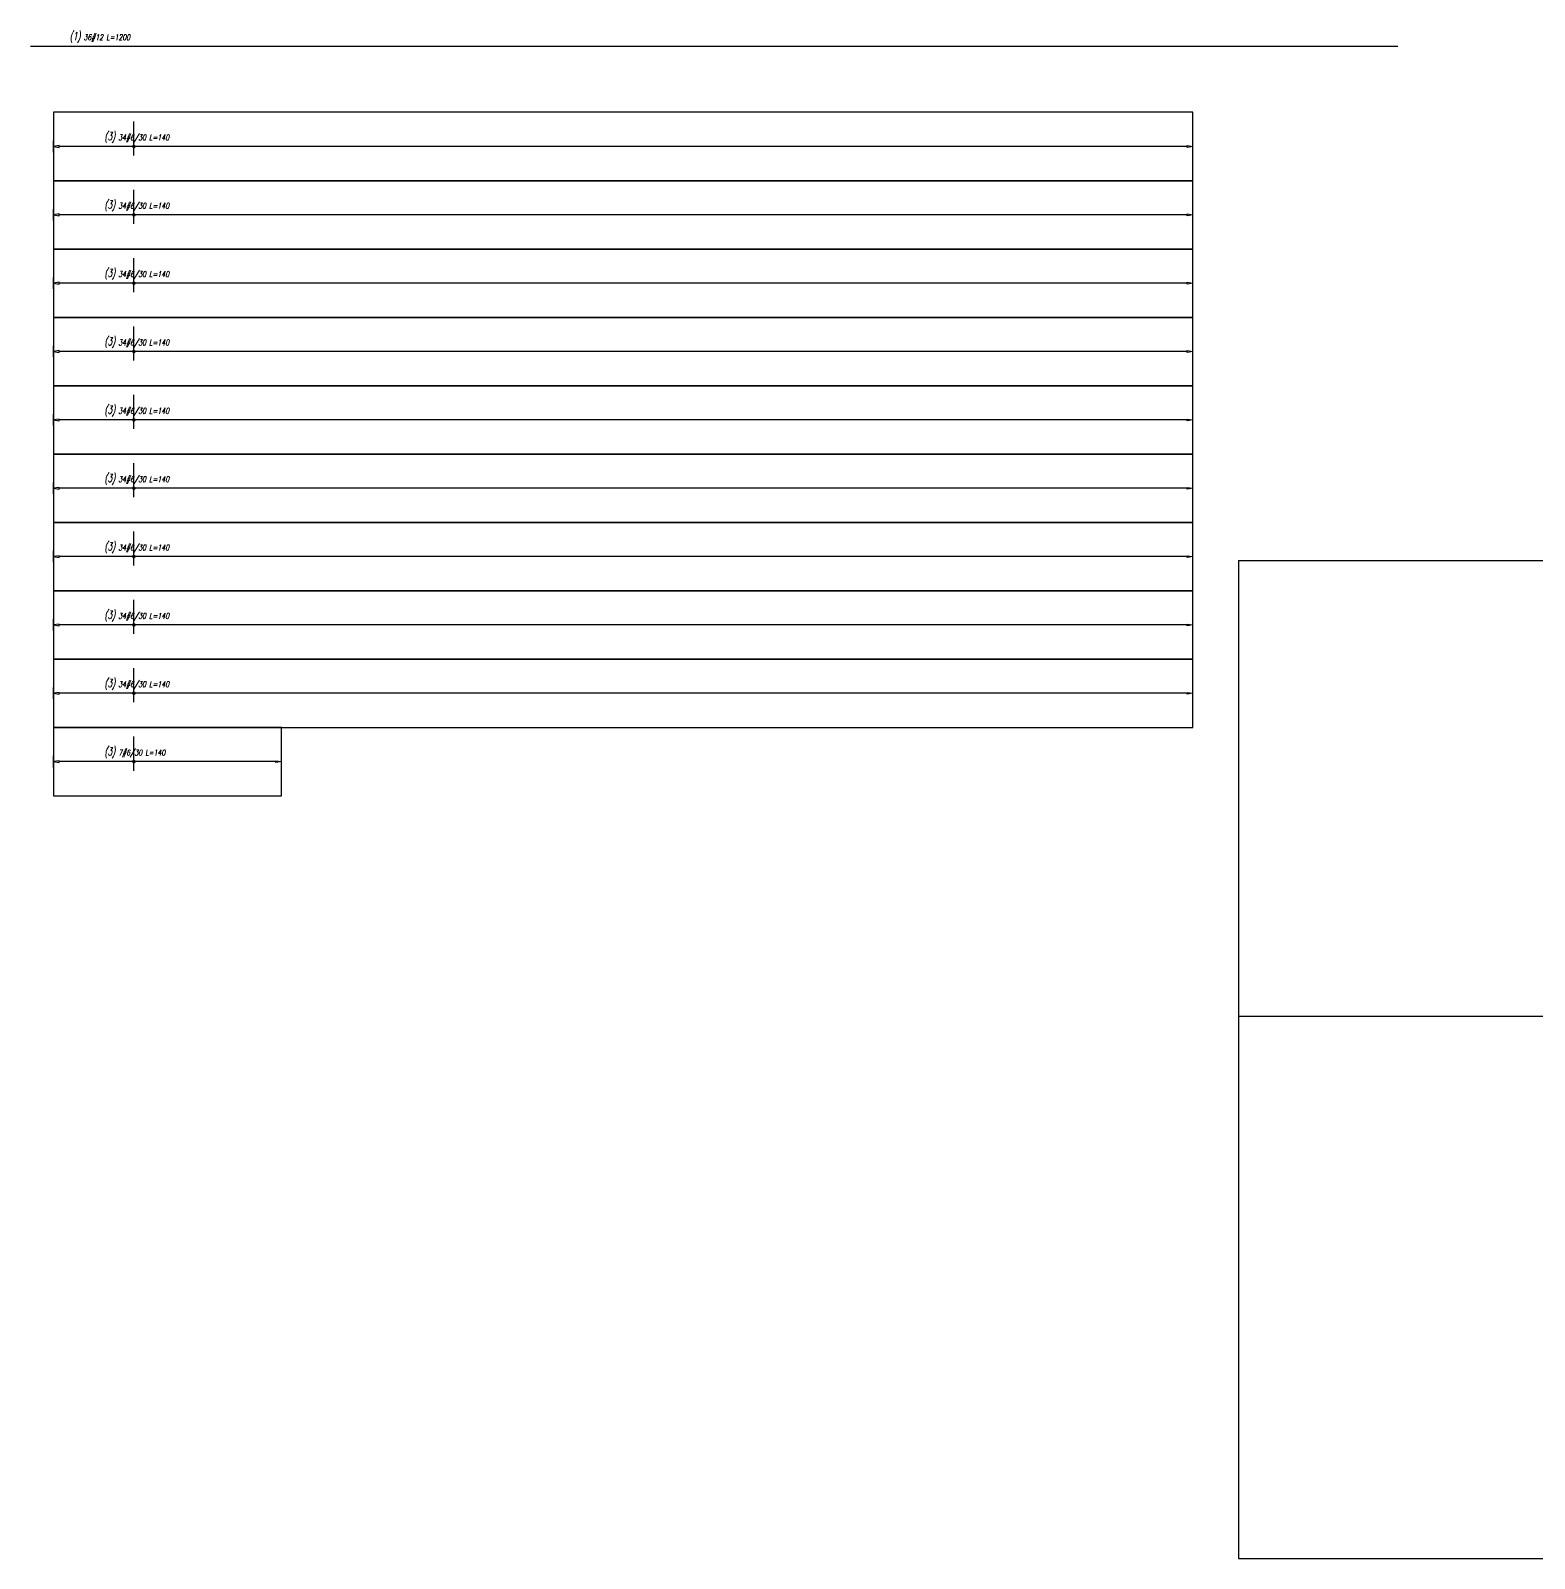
# Model space of a CAD drawing. Header units: millimetres. Extents: x 33705 to 37982, y -57970 to -55130.
# Drawn here: x 34736 to 36056, y -56479 to -55137 of the extents above; entities that cross this region are included whole.
import ezdxf

# ---------------------------------------------------------------- set-up
doc = ezdxf.new("R2010")
doc.units = ezdxf.units.MM
doc.header["$LTSCALE"] = 50
for name, color, linetype in [('3', 3, 'Continuous'), ('ZBROJA_PRET', 161, 'Continuous'), ('ZBROJA_ZASIEG', 253, 'Continuous'), ('ZBROJA_ZLICZAC', 125, 'Continuous')]:
    doc.layers.add(name, color=color, linetype=linetype)
doc.layers.add('__NIEDRUK__', color=54, linetype='Continuous', plot=False)
doc.styles.add('STYL_ZBROJA', font='romanszb.shx', dxfattribs={"width": 0.65, "oblique": 12})

msp = doc.modelspace()

# ---------------------------------------------------------------- linework, layer by layer
at = {"layer": '3'}
msp.add_line((35796.309, -55602.516), (37982.309, -55602.516), dxfattribs=at)
for points in [[(35796.309, -55602.516), (35796.309, -56478.516), (36932.809, -56478.516), (36932.809, -56408.516), (37351.309, -56408.516)], [(35796.309, -56002.516), (37351.309, -56002.516)]]:
    msp.add_lwpolyline(points, dxfattribs=at)
at = {"layer": '__NIEDRUK__'}
for points in [[(34756.284, -55269.05), (35756.284, -55269.05), (35756.284, -55209.05), (34756.284, -55209.05)], [(34756.284, -55329.05), (35756.284, -55329.05), (35756.284, -55269.05), (34756.284, -55269.05)], [(34756.284, -55389.05), (35756.284, -55389.05), (35756.284, -55329.05), (34756.284, -55329.05)], [(34756.284, -55449.05), (35756.284, -55449.05), (35756.284, -55389.05), (34756.284, -55389.05)], [(34756.284, -55509.05), (35756.284, -55509.05), (35756.284, -55449.05), (34756.284, -55449.05)], [(34756.284, -55569.05), (35756.284, -55569.05), (35756.284, -55509.05), (34756.284, -55509.05)], [(34756.284, -55629.05), (35756.284, -55629.05), (35756.284, -55569.05), (34756.284, -55569.05)], [(34756.284, -55689.05), (35756.284, -55689.05), (35756.284, -55629.05), (34756.284, -55629.05)], [(34756.284, -55749.05), (35756.284, -55749.05), (35756.284, -55689.05), (34756.284, -55689.05)], [(34756.284, -55809.05), (34956.284, -55809.05), (34956.284, -55749.05), (34756.284, -55749.05)]]:
    msp.add_lwpolyline(points, close=True, dxfattribs=at)
at = {"layer": 'ZBROJA_PRET'}
for p, q in [((34736.082, -55150.937), (35936.082, -55150.937)), ((34826.744, -55246.979), (34826.744, -55216.979)), ((34826.744, -55306.979), (34826.744, -55276.979)), ((34826.744, -55366.979), (34826.744, -55336.979)), ((34826.744, -55426.979), (34826.744, -55396.979)), ((34826.744, -55486.979), (34826.744, -55456.979)), ((34826.744, -55546.979), (34826.744, -55516.979)), ((34826.744, -55606.979), (34826.744, -55576.979)), ((34826.744, -55666.979), (34826.744, -55636.979)), ((34826.744, -55726.979), (34826.744, -55696.979)), ((34826.744, -55786.979), (34826.744, -55756.979))]:
    msp.add_line(p, q, dxfattribs=at)
at = {"layer": 'ZBROJA_ZASIEG'}
for p, q in [((34756.284, -55244.05), (34756.284, -55234.05)), ((35756.284, -55244.05), (35756.284, -55234.05)), ((34756.284, -55304.05), (34756.284, -55294.05)), ((35756.284, -55304.05), (35756.284, -55294.05)), ((34756.284, -55364.05), (34756.284, -55354.05)), ((35756.284, -55364.05), (35756.284, -55354.05)), ((34756.284, -55424.05), (34756.284, -55414.05)), ((35756.284, -55424.05), (35756.284, -55414.05)), ((34756.284, -55484.05), (34756.284, -55474.05)), ((35756.284, -55484.05), (35756.284, -55474.05)), ((34756.284, -55544.05), (34756.284, -55534.05)), ((35756.284, -55544.05), (35756.284, -55534.05)), ((34756.284, -55604.05), (34756.284, -55594.05)), ((35756.284, -55604.05), (35756.284, -55594.05)), ((34756.284, -55664.05), (34756.284, -55654.05)), ((35756.284, -55664.05), (35756.284, -55654.05)), ((34756.284, -55724.05), (34756.284, -55714.05)), ((35756.284, -55724.05), (35756.284, -55714.05)), ((34756.284, -55784.05), (34756.284, -55774.05)), ((34956.284, -55784.05), (34956.284, -55774.05))]:
    msp.add_line(p, q, dxfattribs=at)
for points in [[(35751.284, -55239.05), (35751.284, -55238.275), (35756.284, -55239.05), (35751.284, -55239.825), (35751.284, -55239.05), (34761.284, -55239.05), (34761.284, -55238.275), (34756.284, -55239.05), (34761.284, -55239.825), (34761.284, -55239.05)], [(35751.284, -55299.05), (35751.284, -55298.275), (35756.284, -55299.05), (35751.284, -55299.825), (35751.284, -55299.05), (34761.284, -55299.05), (34761.284, -55298.275), (34756.284, -55299.05), (34761.284, -55299.825), (34761.284, -55299.05)], [(35751.284, -55359.05), (35751.284, -55358.275), (35756.284, -55359.05), (35751.284, -55359.825), (35751.284, -55359.05), (34761.284, -55359.05), (34761.284, -55358.275), (34756.284, -55359.05), (34761.284, -55359.825), (34761.284, -55359.05)], [(35751.284, -55419.05), (35751.284, -55418.275), (35756.284, -55419.05), (35751.284, -55419.825), (35751.284, -55419.05), (34761.284, -55419.05), (34761.284, -55418.275), (34756.284, -55419.05), (34761.284, -55419.825), (34761.284, -55419.05)], [(35751.284, -55479.05), (35751.284, -55478.275), (35756.284, -55479.05), (35751.284, -55479.825), (35751.284, -55479.05), (34761.284, -55479.05), (34761.284, -55478.275), (34756.284, -55479.05), (34761.284, -55479.825), (34761.284, -55479.05)], [(35751.284, -55539.05), (35751.284, -55538.275), (35756.284, -55539.05), (35751.284, -55539.825), (35751.284, -55539.05), (34761.284, -55539.05), (34761.284, -55538.275), (34756.284, -55539.05), (34761.284, -55539.825), (34761.284, -55539.05)], [(35751.284, -55599.05), (35751.284, -55598.275), (35756.284, -55599.05), (35751.284, -55599.825), (35751.284, -55599.05), (34761.284, -55599.05), (34761.284, -55598.275), (34756.284, -55599.05), (34761.284, -55599.825), (34761.284, -55599.05)], [(35751.284, -55659.05), (35751.284, -55658.275), (35756.284, -55659.05), (35751.284, -55659.825), (35751.284, -55659.05), (34761.284, -55659.05), (34761.284, -55658.275), (34756.284, -55659.05), (34761.284, -55659.825), (34761.284, -55659.05)], [(35751.284, -55719.05), (35751.284, -55718.275), (35756.284, -55719.05), (35751.284, -55719.825), (35751.284, -55719.05), (34761.284, -55719.05), (34761.284, -55718.275), (34756.284, -55719.05), (34761.284, -55719.825), (34761.284, -55719.05)], [(34951.284, -55779.05), (34951.284, -55778.275), (34956.284, -55779.05), (34951.284, -55779.825), (34951.284, -55779.05), (34761.284, -55779.05), (34761.284, -55778.275), (34756.284, -55779.05), (34761.284, -55779.825), (34761.284, -55779.05)]]:
    msp.add_lwpolyline(points, dxfattribs=at)
at = {"layer": 'ZBROJA_ZASIEG', "const_width": 1.575}
for points in [[(34825.956, -55239.05, 1), (34827.531, -55239.05, 1)], [(34825.956, -55299.05, 1), (34827.531, -55299.05, 1)], [(34825.956, -55359.05, 1), (34827.531, -55359.05, 1)], [(34825.956, -55419.05, 1), (34827.531, -55419.05, 1)], [(34825.956, -55479.05, 1), (34827.531, -55479.05, 1)], [(34825.956, -55539.05, 1), (34827.531, -55539.05, 1)], [(34825.956, -55599.05, 1), (34827.531, -55599.05, 1)], [(34825.956, -55659.05, 1), (34827.531, -55659.05, 1)], [(34825.956, -55719.05, 1), (34827.531, -55719.05, 1)], [(34825.956, -55779.05, 1), (34827.531, -55779.05, 1)]]:
    msp.add_lwpolyline(points, format="xyb", close=True, dxfattribs=at)

# ---------------------------------------------------------------- texts
at = {"layer": 'ZBROJA_ZLICZAC', "char_height": 10, "attachment_point": 7, "style": 'STYL_ZBROJA'}
for s, insert in [('\\H7;\\C71;\\H5;\\C256;\\H7;\\C71;(1)\\H5;\\C256; 36#12 L=1200', (34770.523, -55147.937)), ('\\H7;\\C71;\\H5;\\C256;\\H7;\\C71;(3)\\H5;\\C256; 34#6/30 L=140', (34801.02, -55235.929)), ('\\H7;\\C71;\\H5;\\C256;\\H7;\\C71;(3)\\H5;\\C256; 34#6/30 L=140', (34801.02, -55295.929)), ('\\H7;\\C71;\\H5;\\C256;\\H7;\\C71;(3)\\H5;\\C256; 34#6/30 L=140', (34801.02, -55355.929)), ('\\H7;\\C71;\\H5;\\C256;\\H7;\\C71;(3)\\H5;\\C256; 34#6/30 L=140', (34801.02, -55415.929)), ('\\H7;\\C71;\\H5;\\C256;\\H7;\\C71;(3)\\H5;\\C256; 34#6/30 L=140', (34801.02, -55475.929)), ('\\H7;\\C71;\\H5;\\C256;\\H7;\\C71;(3)\\H5;\\C256; 34#6/30 L=140', (34801.02, -55535.929)), ('\\H7;\\C71;\\H5;\\C256;\\H7;\\C71;(3)\\H5;\\C256; 34#6/30 L=140', (34801.02, -55595.929)), ('\\H7;\\C71;\\H5;\\C256;\\H7;\\C71;(3)\\H5;\\C256; 34#6/30 L=140', (34801.02, -55655.929)), ('\\H7;\\C71;\\H5;\\C256;\\H7;\\C71;(3)\\H5;\\C256; 34#6/30 L=140', (34801.02, -55715.929)), ('\\H7;\\C71;\\H5;\\C256;\\H7;\\C71;(3)\\H5;\\C256; 7#6/30 L=140', (34801.02, -55775.929))]:
    msp.add_mtext(s, dxfattribs=dict(at, insert=insert))

doc.saveas('drawing.dxf')
